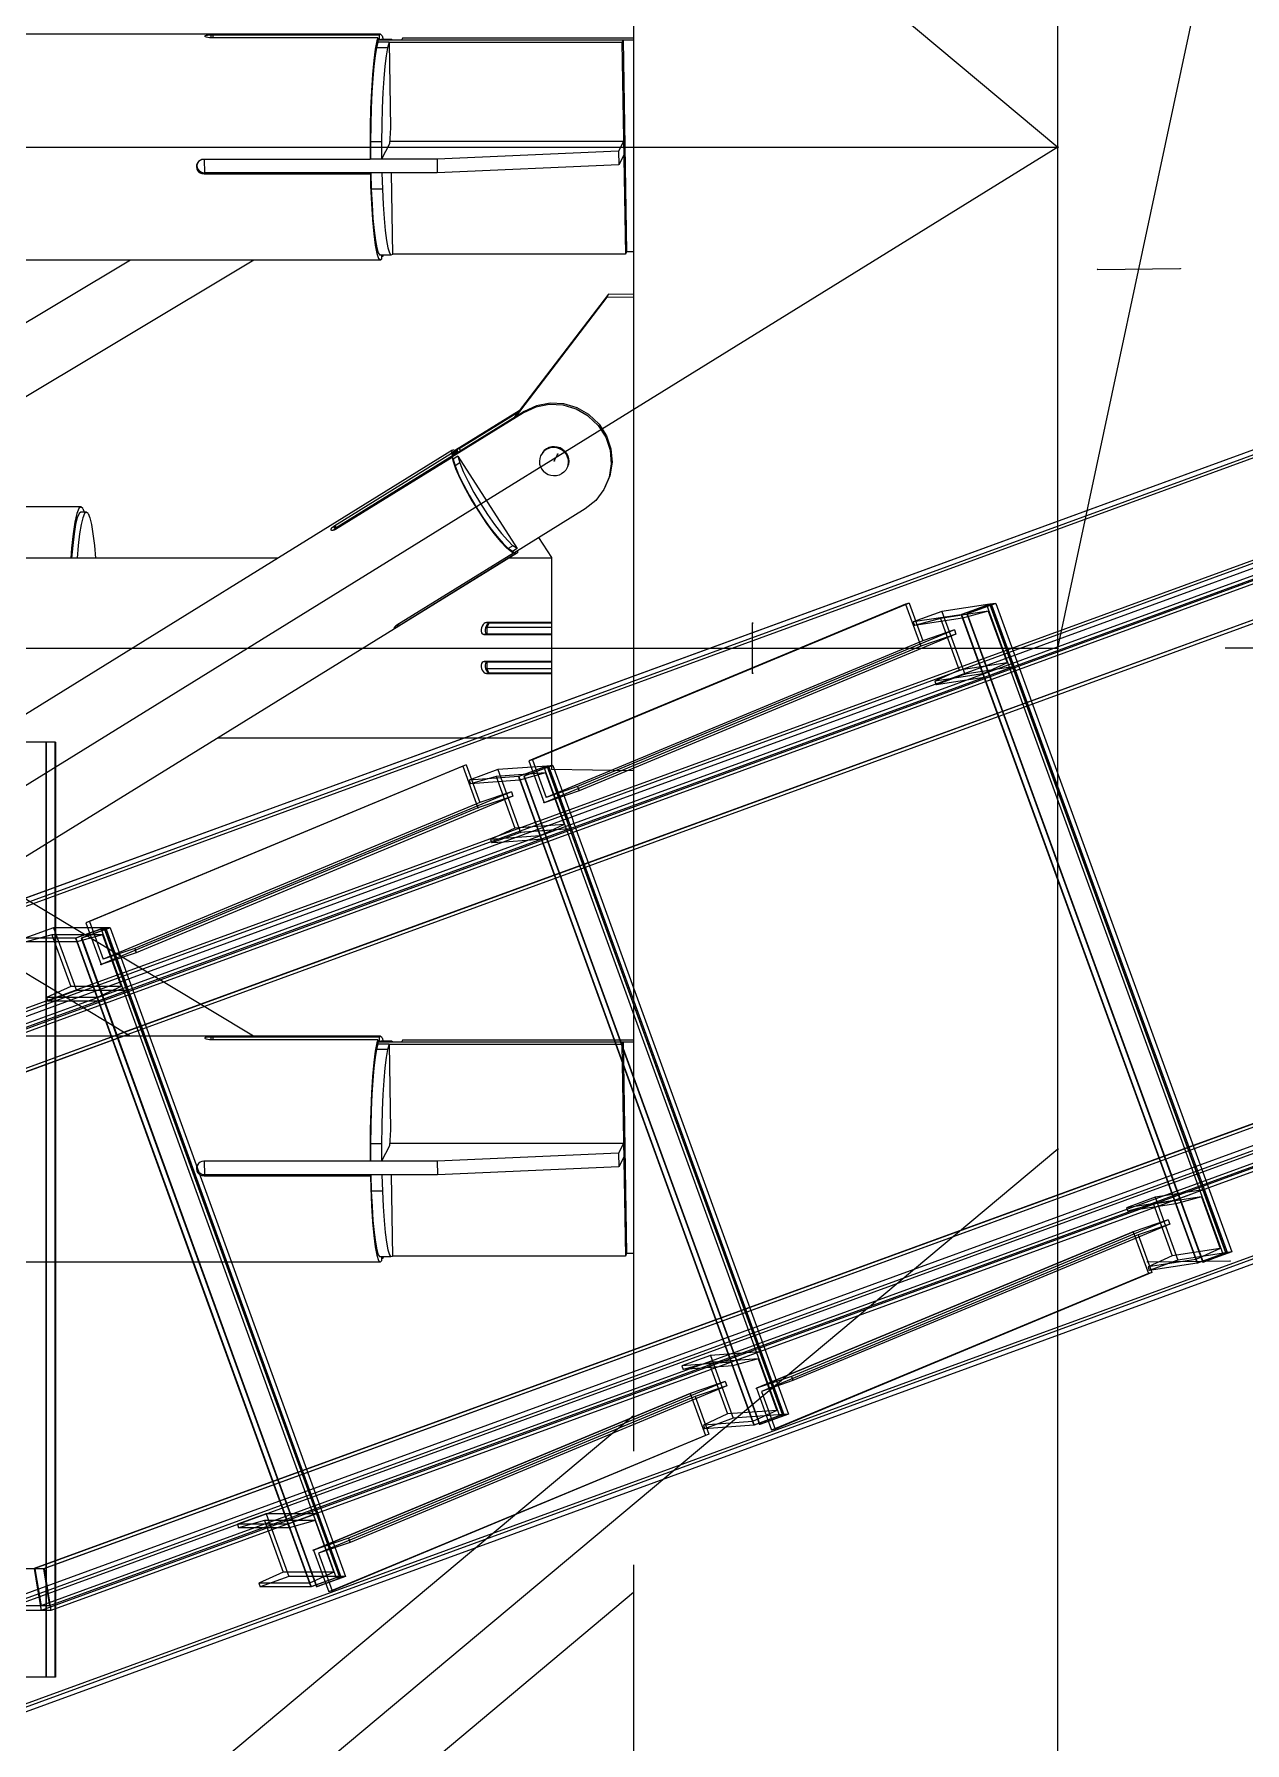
# Model space of a CAD drawing. Header units: millimetres. Extents: x 150209.93 to 150215.05, y 136675.65 to 136679.93.
# Drawn here: x 150211.2595 to 150211.303, y 136676.4434 to 136676.5048 of the extents above; entities that cross this region are included whole.
import ezdxf

# ---------------------------------------------------------------- set-up
doc = ezdxf.new("R2010")
doc.units = ezdxf.units.MM
doc.header["$LTSCALE"] = 0.25
for name, pattern in [('CENTER', [50.8, 31.75, -6.35, 6.35, -6.35]), ('XKITLINE00', [0]), ('XKITLINE02', [4, 2, -2]), ('XKITLINE03', [6, 3, -1, 1, -1])]:
    doc.linetypes.add(name, pattern=pattern)

# ---------------------------------------------------------------- blocks, each defined once
blk = doc.blocks.new('çatıı')
at = {"color": 8, "linetype": 'CENTER'}
for p, q in [((10096.38, 5810.27), (11840, 4350.27)), ((11840, 3985.69), (11840, 5629.8)), ((11840, 4260.27), (12015, 5080.27)), ((10454.12, 4350.27), (11840, 4350.27)), ((11840, 4350.27), (11549.01, 4170.27)), ((11847.12, 4328.32), (11861.95, 4328.45)), ((11749.54, 4293.9), (11750.17, 4295.13)), ((11785.15, 4255.77), (11785.15, 4264.77)), ((11580.85, 4260.27), (11840, 4260.27)), ((12015, 3440.27), (11840, 4260.27)), ((12370, 4260.27), (11840, 4260.27)), ((11840, 4170.27), (10096.38, 2710.27)), ((11856.09, 4150.03), (11870.92, 4150.17))]:
    blk.add_line(p, q, dxfattribs=at)
at = {"color": 8, "linetype": 'XKITLINE00'}
for p, q in [((11763.8, 4402.03), (11763.8, 4116.03)), ((11718.31, 4370.57), (10454.12, 4370.57)), ((11686.84, 4370.3), (11686.76, 4370.27)), ((11686.76, 4370.27), (11686.78, 4370.17)), ((11686.88, 4370.09), (11686.78, 4370.17)), ((11687, 4370.32), (11686.84, 4370.3)), ((11687.07, 4370.01), (11686.88, 4370.09)), ((11687.24, 4370.35), (11687, 4370.32)), ((11687.33, 4369.96), (11687.07, 4370.01)), ((11687.54, 4370.37), (11687.24, 4370.35)), ((11687.64, 4369.92), (11687.33, 4369.96)), ((11687.88, 4370.38), (11687.54, 4370.37)), ((11687.99, 4369.91), (11687.64, 4369.92)), ((11688.23, 4370.38), (11687.88, 4370.38)), ((11687.88, 4370.38), (11687.89, 4369.91)), ((11717.86, 4369.91), (11687.99, 4369.91)), ((11718.1, 4370.38), (11688.23, 4370.38)), ((11688.23, 4370.38), (11688.24, 4369.91)), ((11717.67, 4369.35), (11717.38, 4367.86)), ((11717.88, 4369.12), (11717.62, 4368.14)), ((11717.86, 4369.91), (11717.67, 4369.35)), ((11717.86, 4369.91), (11717.88, 4369.09)), ((11761.93, 4369.5), (11717.87, 4369.5)), ((11719.88, 4369.12), (11717.88, 4369.12)), ((11718.31, 4370.57), (11718.1, 4370.38)), ((11718.1, 4370.38), (11718.12, 4369.56)), ((11718.4, 4369.64), (11718.11, 4369.55)), ((11718.11, 4369.55), (11718.11, 4369.5)), ((11720.1, 4369.55), (11718.11, 4369.55)), ((11718.63, 4370.27), (11718.31, 4370.57)), ((11720.4, 4369.64), (11718.4, 4369.64)), ((11718.63, 4370.27), (11718.84, 4369.64)), ((11719.88, 4369.12), (11719.61, 4368.14)), ((11719.88, 4369.12), (11720.12, 4353.75)), ((11761.7, 4369.06), (11719.88, 4369.06)), ((11720.4, 4369.64), (11720.1, 4369.55)), ((11720.1, 4369.55), (11720.1, 4369.5)), ((11720.4, 4369.64), (11720.49, 4369.5)), ((11722.27, 4369.85), (11722.09, 4369.5)), ((11763.8, 4369.5), (11722.09, 4369.5)), ((11763.8, 4369.85), (11722.27, 4369.85)), ((11761.93, 4369.5), (11761.7, 4369.06)), ((11761.7, 4369.06), (11762.32, 4331.05)), ((11761.93, 4369.5), (11762.54, 4331.49)), ((11717.11, 4365.83), (11716.89, 4363.32)), ((11717.38, 4367.86), (11717.11, 4365.83)), ((11717.36, 4366.71), (11717.14, 4364.85)), ((11717.62, 4368.14), (11717.36, 4366.71)), ((11719.61, 4368.14), (11717.62, 4368.14)), ((11719.36, 4366.71), (11719.13, 4364.85)), ((11719.61, 4368.14), (11719.36, 4366.71)), ((11716.89, 4363.32), (11716.7, 4360.42)), ((11716.94, 4362.62), (11716.78, 4360.08)), ((11717.14, 4364.85), (11716.94, 4362.62)), ((11718.93, 4362.62), (11718.77, 4360.08)), ((11719.13, 4364.85), (11718.93, 4362.62)), ((11716.7, 4360.42), (11716.56, 4357.22)), ((11716.78, 4360.08), (11716.65, 4357.28)), ((11718.77, 4360.08), (11718.65, 4357.28)), ((11716.56, 4357.22), (11716.48, 4353.8)), ((11716.65, 4357.28), (11716.57, 4354.31)), ((11718.65, 4357.28), (11718.57, 4354.31)), ((11716.48, 4353.8), (11716.45, 4350.27)), ((11716.57, 4354.31), (11716.54, 4351.23)), ((11718.57, 4354.31), (11718.53, 4351.23)), ((11720.12, 4353.75), (11719.94, 4350.85)), ((11716.45, 4350.27), (11716.47, 4348.08)), ((11716.54, 4351.23), (11716.55, 4348.12)), ((11718.53, 4351.23), (11716.54, 4351.23)), ((11718.53, 4351.23), (11718.54, 4348.12)), ((11719.94, 4350.85), (11718.54, 4348.12)), ((11761.99, 4351.29), (11719.97, 4351.29)), ((11761.99, 4351.29), (11761.09, 4349.54)), ((11761.99, 4351.29), (11762.03, 4348.83)), ((11685.3, 4347.08), (11685.26, 4346.75)), ((11685.26, 4346.75), (11685.32, 4346.39)), ((11685.44, 4347.4), (11685.3, 4347.08)), ((11685.41, 4347.28), (11685.37, 4346.95)), ((11685.37, 4346.95), (11685.42, 4346.6)), ((11685.49, 4347.47), (11685.41, 4347.28)), ((11685.65, 4347.68), (11685.44, 4347.4)), ((11685.92, 4347.9), (11685.65, 4347.68)), ((11686.25, 4348.03), (11685.92, 4347.9)), ((11686.6, 4348.08), (11686.25, 4348.03)), ((11716.47, 4348.08), (11686.6, 4348.08)), ((11686.68, 4348.08), (11686.72, 4345.67)), ((11716.55, 4348.23), (11716.47, 4348.08)), ((11716.55, 4348.13), (11716.5, 4348.13)), ((11718.54, 4348.12), (11716.55, 4348.12)), ((11728.5, 4348.13), (11718.54, 4348.13)), ((11761.09, 4349.54), (11728.5, 4348.13)), ((11728.5, 4348.13), (11728.54, 4345.67)), ((11761.13, 4347.08), (11728.54, 4345.67)), ((11761.09, 4349.54), (11761.13, 4347.08)), ((11762.03, 4348.83), (11761.13, 4347.08)), ((11685.32, 4346.39), (11685.46, 4346.07)), ((11685.42, 4346.6), (11685.56, 4346.28)), ((11685.46, 4346.07), (11685.68, 4345.8)), ((11685.56, 4346.28), (11685.78, 4346.01)), ((11685.96, 4345.6), (11685.68, 4345.8)), ((11686.07, 4345.8), (11685.78, 4346.01)), ((11686.29, 4345.46), (11685.96, 4345.6)), ((11686.4, 4345.67), (11686.07, 4345.8)), ((11686.4, 4345.67), (11686.29, 4345.46)), ((11686.64, 4345.42), (11686.29, 4345.46)), ((11686.74, 4345.63), (11686.4, 4345.67)), ((11686.74, 4345.63), (11686.64, 4345.42)), ((11716.51, 4345.42), (11686.64, 4345.42)), ((11718.58, 4345.67), (11686.72, 4345.67)), ((11716.59, 4345.63), (11686.74, 4345.63)), ((11688.39, 4345.67), (11688.39, 4345.63)), ((11716.59, 4345.57), (11716.51, 4345.42)), ((11716.51, 4345.42), (11716.56, 4343.33)), ((11716.59, 4345.67), (11716.59, 4345.66)), ((11718.58, 4345.66), (11716.59, 4345.66)), ((11716.59, 4345.66), (11716.67, 4342.72)), ((11728.54, 4345.67), (11718.58, 4345.67)), ((11718.58, 4345.67), (11718.58, 4345.66)), ((11718.58, 4345.66), (11718.67, 4342.72)), ((11720.26, 4345.67), (11720.49, 4330.99)), ((11716.56, 4343.33), (11716.7, 4340.12)), ((11718.67, 4342.72), (11716.67, 4342.72)), ((11716.67, 4342.72), (11716.81, 4339.96)), ((11718.67, 4342.72), (11718.8, 4339.96)), ((11716.7, 4340.12), (11716.89, 4337.23)), ((11716.81, 4339.96), (11716.98, 4337.47)), ((11718.8, 4339.96), (11718.97, 4337.47)), ((11716.89, 4337.23), (11717.11, 4334.72)), ((11716.98, 4337.47), (11717.18, 4335.31)), ((11717.11, 4334.72), (11717.38, 4332.69)), ((11717.18, 4335.31), (11717.41, 4333.53)), ((11718.97, 4337.47), (11719.17, 4335.31)), ((11719.17, 4335.31), (11719.4, 4333.53)), ((11717.38, 4332.69), (11717.67, 4331.2)), ((11717.41, 4333.53), (11717.67, 4332.18)), ((11717.67, 4332.18), (11717.94, 4331.3)), ((11719.4, 4333.53), (11719.66, 4332.18)), ((11719.66, 4332.18), (11719.93, 4331.3)), ((11762.54, 4331.49), (11762.32, 4331.05)), ((11763.8, 4331.49), (11762.54, 4331.49)), ((11718.31, 4329.97), (11551.75, 4329.97)), ((11673.41, 4329.97), (11585.09, 4276.97)), ((11695.56, 4329.97), (11592.89, 4268.35)), ((11717.67, 4331.2), (11717.98, 4330.28)), ((11717.94, 4331.3), (11718.22, 4330.9)), ((11718.31, 4329.97), (11717.98, 4330.28)), ((11720.21, 4330.9), (11718.22, 4330.9)), ((11718.51, 4330.17), (11718.31, 4329.97)), ((11718.49, 4330.9), (11718.51, 4330.17)), ((11718.75, 4330.64), (11718.5, 4330.64)), ((11718.74, 4330.9), (11718.75, 4330.64)), ((11718.84, 4330.9), (11718.75, 4330.64)), ((11719.93, 4331.3), (11720.21, 4330.9)), ((11720.49, 4330.99), (11720.21, 4330.9)), ((11762.32, 4331.05), (11720.49, 4331.05)), ((11759.26, 4323.87), (11742.27, 4301.64)), ((11758.99, 4323.35), (11742.52, 4301.79)), ((11759.26, 4323.87), (11758.99, 4323.35)), ((11763.8, 4323.27), (11758.99, 4323.35)), ((11763.8, 4323.8), (11759.26, 4323.87)), ((11746.36, 4303.81), (11744.13, 4302.79)), ((11748.65, 4304.02), (11746.23, 4303.55)), ((11746.36, 4303.81), (11746.23, 4303.55)), ((11748.78, 4304.28), (11746.36, 4303.81)), ((11751.12, 4303.9), (11748.65, 4304.02)), ((11751.25, 4304.16), (11748.78, 4304.28)), ((11753.5, 4303.2), (11751.12, 4303.9)), ((11753.63, 4303.46), (11751.25, 4304.16)), ((11744.13, 4302.79), (11710.35, 4281.89)), ((11744, 4302.52), (11731.17, 4294.59)), ((11743.22, 4302.88), (11731.8, 4295.81)), ((11742.96, 4302.54), (11732.49, 4296.06)), ((11746.23, 4303.55), (11744, 4302.52)), ((11744.13, 4302.79), (11744, 4302.52)), ((11755.65, 4301.95), (11753.5, 4303.2)), ((11755.78, 4302.22), (11753.63, 4303.46)), ((11757.44, 4300.24), (11755.65, 4301.95)), ((11757.58, 4300.51), (11755.78, 4302.22)), ((11757.44, 4300.24), (11758.78, 4298.17)), ((11757.58, 4300.51), (11758.91, 4298.43)), ((11758.78, 4298.17), (11759.58, 4295.84)), ((11758.91, 4298.43), (11759.71, 4296.1)), ((11731.14, 4295.75), (11611.31, 4221.62)), ((11731.08, 4295.24), (11710.13, 4282.27)), ((11731.24, 4294.71), (11710.28, 4281.75)), ((11731.14, 4295.75), (11731.08, 4295.24)), ((11731.08, 4295.24), (11731.32, 4294.87)), ((11731.42, 4295.9), (11731.14, 4295.75)), ((11731.24, 4294.71), (11731.17, 4294.59)), ((11731.17, 4294.59), (11731.39, 4294.26)), ((11732.11, 4295.45), (11731.28, 4294.93)), ((11731.29, 4295.21), (11731.28, 4294.93)), ((11731.28, 4294.93), (11731.32, 4294.87)), ((11732.13, 4295.73), (11731.29, 4295.21)), ((11731.35, 4295.41), (11731.29, 4295.21)), ((11731.46, 4295.54), (11731.35, 4295.41)), ((11732.21, 4294.77), (11731.37, 4294.25)), ((11731.42, 4295.9), (11731.6, 4295.63)), ((11732.3, 4296.06), (11731.46, 4295.54)), ((11731.78, 4295.78), (11731.58, 4295.65)), ((11731.8, 4295.81), (11731.75, 4295.72)), ((11732.13, 4295.73), (11732.11, 4295.45)), ((11732.11, 4295.45), (11732.16, 4295.39)), ((11732.19, 4295.93), (11732.13, 4295.73)), ((11732.3, 4296.06), (11732.19, 4295.93)), ((11732.21, 4294.77), (11742.88, 4278.17)), ((11732.21, 4294.77), (11732.58, 4293.54)), ((11732.45, 4296.12), (11732.3, 4296.06)), ((11732.45, 4296.12), (11732.71, 4295.72)), ((11747.09, 4294.82), (11746.94, 4294.35)), ((11747.34, 4295.26), (11747.09, 4294.82)), ((11747.67, 4295.63), (11747.34, 4295.26)), ((11747.74, 4295.77), (11747.41, 4295.4)), ((11748.07, 4295.94), (11747.67, 4295.63)), ((11748.14, 4296.08), (11747.74, 4295.77)), ((11748.52, 4296.16), (11748.07, 4295.94)), ((11748.14, 4296.08), (11748.07, 4295.94)), ((11748.59, 4296.3), (11748.14, 4296.08)), ((11749.01, 4296.29), (11748.52, 4296.16)), ((11749.08, 4296.43), (11748.59, 4296.3)), ((11749.52, 4296.32), (11749.01, 4296.29)), ((11749.59, 4296.46), (11749.08, 4296.43)), ((11750.02, 4296.26), (11749.52, 4296.32)), ((11750.09, 4296.4), (11749.59, 4296.46)), ((11750.5, 4296.09), (11750.02, 4296.26)), ((11750.58, 4296.23), (11750.09, 4296.4)), ((11750.95, 4295.84), (11750.5, 4296.09)), ((11751.02, 4295.98), (11750.58, 4296.23)), ((11751.33, 4295.51), (11750.95, 4295.84)), ((11751.4, 4295.65), (11751.02, 4295.98)), ((11751.33, 4295.51), (11751.65, 4295.11)), ((11751.4, 4295.65), (11751.72, 4295.25)), ((11751.72, 4295.25), (11751.65, 4295.11)), ((11751.65, 4295.11), (11751.88, 4294.66)), ((11751.72, 4295.25), (11751.95, 4294.8)), ((11751.88, 4294.66), (11752.02, 4294.18)), ((11751.95, 4294.8), (11752.09, 4294.32)), ((11759.58, 4295.84), (11759.79, 4293.4)), ((11759.71, 4296.1), (11759.93, 4293.66)), ((11731.18, 4294.55), (11710.23, 4281.58)), ((11731.18, 4294.55), (11731.3, 4294.01)), ((11731.18, 4294.55), (11731.37, 4294.25)), ((11731.3, 4294.01), (11731.81, 4292.55)), ((11731.37, 4294.25), (11731.74, 4293.02)), ((11732.58, 4293.54), (11731.74, 4293.02)), ((11731.74, 4293.02), (11732.37, 4291.47)), ((11731.81, 4292.55), (11732.59, 4290.8)), ((11732.58, 4293.54), (11733.21, 4291.98)), ((11733.21, 4291.98), (11734.07, 4290.19)), ((11746.94, 4294.35), (11746.88, 4293.85)), ((11746.88, 4293.85), (11746.92, 4293.35)), ((11746.92, 4293.35), (11747.06, 4292.87)), ((11747.06, 4292.87), (11747.29, 4292.41)), ((11747.29, 4292.41), (11747.6, 4292.02)), ((11747.99, 4291.68), (11747.6, 4292.02)), ((11748.43, 4291.43), (11747.99, 4291.68)), ((11750.87, 4291.59), (11750.42, 4291.37)), ((11751.27, 4291.89), (11750.87, 4291.59)), ((11751.59, 4292.27), (11751.27, 4291.89)), ((11751.84, 4292.7), (11751.59, 4292.27)), ((11752, 4293.18), (11751.84, 4292.7)), ((11751.91, 4292.84), (11751.84, 4292.7)), ((11752.07, 4293.32), (11751.91, 4292.84)), ((11752.06, 4293.68), (11752, 4293.18)), ((11752.02, 4294.18), (11752.06, 4293.68)), ((11752.13, 4293.81), (11752.07, 4293.32)), ((11752.09, 4294.32), (11752.13, 4293.81)), ((11759.79, 4293.4), (11759.41, 4290.99)), ((11759.93, 4293.66), (11759.55, 4291.25)), ((11732.37, 4291.47), (11733.23, 4289.67)), ((11732.59, 4290.8), (11733.59, 4288.83)), ((11733.23, 4289.67), (11734.28, 4287.73)), ((11733.59, 4288.83), (11734.76, 4286.76)), ((11734.07, 4290.19), (11735.12, 4288.25)), ((11748.92, 4291.27), (11748.43, 4291.43)), ((11749.42, 4291.2), (11748.92, 4291.27)), ((11749.93, 4291.24), (11749.42, 4291.2)), ((11750.42, 4291.37), (11749.93, 4291.24)), ((11758.46, 4288.75), (11756.99, 4286.81)), ((11759.41, 4290.99), (11758.46, 4288.75)), ((11758.59, 4289.01), (11758.46, 4288.75)), ((11759.55, 4291.25), (11758.59, 4289.01)), ((11664.5, 4285.67), (11621.75, 4285.67)), ((11664.14, 4285.36), (11663.79, 4284.43)), ((11664.5, 4285.67), (11664.14, 4285.36)), ((11664.86, 4285.36), (11664.5, 4285.67)), ((11664.86, 4285.36), (11665.12, 4284.67)), ((11734.28, 4287.73), (11735.46, 4285.73)), ((11734.76, 4286.76), (11736.05, 4284.67)), ((11735.12, 4288.25), (11736.3, 4286.25)), ((11735.46, 4285.73), (11736.72, 4283.77)), ((11736.3, 4286.25), (11737.56, 4284.29)), ((11756.99, 4286.81), (11755.08, 4285.28)), ((11663.45, 4282.91), (11663.14, 4280.82)), ((11663.58, 4282.47), (11663.3, 4280.8)), ((11663.79, 4284.43), (11663.45, 4282.91)), ((11663.88, 4283.69), (11663.58, 4282.47)), ((11664.19, 4284.43), (11663.88, 4283.69)), ((11664.5, 4284.67), (11664.19, 4284.43)), ((11664.58, 4282.47), (11664.3, 4280.8)), ((11665.5, 4284.67), (11664.5, 4284.67)), ((11664.87, 4283.69), (11664.58, 4282.47)), ((11665.18, 4284.43), (11664.87, 4283.69)), ((11665.5, 4284.67), (11665.18, 4284.43)), ((11665.81, 4284.43), (11665.5, 4284.67)), ((11665.81, 4284.43), (11666.12, 4283.69)), ((11666.12, 4283.69), (11666.42, 4282.47)), ((11666.42, 4282.47), (11666.7, 4280.8)), ((11710.13, 4282.27), (11709.91, 4282.12)), ((11710.13, 4282.27), (11710.36, 4281.91)), ((11736.05, 4284.67), (11737.38, 4282.68)), ((11736.72, 4283.77), (11737.99, 4281.95)), ((11737.38, 4282.68), (11738.7, 4280.88)), ((11737.56, 4284.29), (11738.83, 4282.47)), ((11738.83, 4282.47), (11740.06, 4280.88)), ((11755.08, 4285.28), (11742.26, 4277.35)), ((11663.14, 4280.82), (11662.87, 4278.24)), ((11663.3, 4280.8), (11663.05, 4278.72)), ((11664.3, 4280.8), (11664.04, 4278.72)), ((11666.7, 4280.8), (11666.95, 4278.72)), ((11709.44, 4281.68), (11709.43, 4281.54)), ((11709.43, 4281.54), (11709.49, 4281.44)), ((11709.46, 4281.72), (11709.44, 4281.68)), ((11709.54, 4281.82), (11709.46, 4281.72)), ((11709.62, 4281.39), (11709.49, 4281.44)), ((11709.7, 4281.97), (11709.54, 4281.82)), ((11709.79, 4281.4), (11709.62, 4281.39)), ((11709.91, 4282.12), (11709.7, 4281.97)), ((11710, 4281.47), (11709.79, 4281.4)), ((11709.97, 4281.55), (11709.82, 4281.41)), ((11709.91, 4282.12), (11710.17, 4281.71)), ((11710.17, 4281.71), (11709.97, 4281.55)), ((11710.23, 4281.58), (11710, 4281.47)), ((11710.3, 4281.79), (11710.17, 4281.71)), ((11710.35, 4281.89), (11710.28, 4281.75)), ((11710.28, 4281.75), (11710.32, 4281.64)), ((11737.99, 4281.95), (11739.22, 4280.36)), ((11738.7, 4280.88), (11739.94, 4279.37)), ((11739.22, 4280.36), (11740.34, 4279.07)), ((11739.94, 4279.37), (11741.02, 4278.22)), ((11740.06, 4280.88), (11741.18, 4279.59)), ((11742.13, 4278.67), (11741.18, 4279.59)), ((11746.73, 4280.12), (11749.03, 4276.53)), ((11742.92, 4277.42), (11623.09, 4203.29)), ((11699.9, 4276.42), (11627.08, 4276.42)), ((11662.87, 4278.24), (11662.73, 4276.42)), ((11663.05, 4278.72), (11662.84, 4276.42)), ((11664.04, 4278.72), (11663.84, 4276.42)), ((11666.95, 4278.72), (11667.16, 4276.42)), ((11742.23, 4277.36), (11721.27, 4264.39)), ((11742.63, 4277.26), (11721.68, 4264.3)), ((11741.29, 4278.15), (11740.34, 4279.07)), ((11741.91, 4277.49), (11741.02, 4278.22)), ((11742.13, 4278.67), (11741.29, 4278.15)), ((11742.04, 4277.65), (11741.29, 4278.15)), ((11749.03, 4276.42), (11741.32, 4276.42)), ((11742.23, 4277.36), (11741.91, 4277.49)), ((11742.88, 4278.17), (11742.04, 4277.65)), ((11742.04, 4277.65), (11742.23, 4277.36)), ((11742.05, 4277.66), (11742.26, 4277.35)), ((11742.88, 4278.17), (11742.13, 4278.67)), ((11742.22, 4277.41), (11742.2, 4277.4)), ((11742.49, 4277.49), (11742.63, 4277.26)), ((11742.92, 4277.42), (11742.63, 4277.26)), ((11742.96, 4277.78), (11742.92, 4277.42)), ((11749.03, 4276.53), (11749.03, 4238.44)), ((11720.79, 4264), (11720.76, 4263.91)), ((11720.76, 4263.91), (11720.8, 4263.85)), ((11720.9, 4264.12), (11720.79, 4264)), ((11720.9, 4263.84), (11720.8, 4263.85)), ((11721.07, 4264.25), (11720.9, 4264.12)), ((11720.94, 4263.85), (11720.9, 4263.84)), ((11721.05, 4263.91), (11720.94, 4263.85)), ((11721.23, 4264.03), (11721.05, 4263.91)), ((11721.27, 4264.39), (11721.07, 4264.25)), ((11721.45, 4264.16), (11721.23, 4264.03)), ((11721.29, 4264.41), (11721.45, 4264.16)), ((11721.68, 4264.3), (11721.45, 4264.16)), ((11721.52, 4264.55), (11721.67, 4264.3)), ((11736.5, 4263.93), (11736.42, 4263.62)), ((11736.62, 4264.23), (11736.5, 4263.93)), ((11736.78, 4264.5), (11736.62, 4264.23)), ((11736.97, 4264.7), (11736.78, 4264.5)), ((11737.16, 4264.83), (11736.97, 4264.7)), ((11737.22, 4263.93), (11737.14, 4263.62)), ((11737.35, 4264.87), (11737.16, 4264.83)), ((11737.88, 4264.83), (11737.16, 4264.83)), ((11737.34, 4264.23), (11737.22, 4263.93)), ((11737.5, 4264.5), (11737.34, 4264.23)), ((11749.03, 4264.87), (11737.35, 4264.87)), ((11737.81, 4264.77), (11737.43, 4263.97)), ((11749.03, 4263.97), (11737.43, 4263.97)), ((11737.43, 4263.97), (11737.43, 4262.77)), ((11737.69, 4264.7), (11737.5, 4264.5)), ((11737.88, 4264.83), (11737.69, 4264.7)), ((11749.03, 4264.77), (11737.81, 4264.77)), ((11738.07, 4264.87), (11737.88, 4264.83)), ((11736.42, 4263.62), (11736.4, 4263.43)), ((11736.4, 4263.43), (11736.41, 4263.32)), ((11736.41, 4263.32), (11736.49, 4263.05)), ((11736.49, 4263.05), (11736.6, 4262.85)), ((11736.76, 4262.72), (11736.6, 4262.85)), ((11737.45, 4262.72), (11736.76, 4262.72)), ((11736.93, 4262.67), (11736.76, 4262.72)), ((11749.03, 4262.67), (11736.93, 4262.67)), ((11737.14, 4263.62), (11737.11, 4263.32)), ((11737.11, 4263.32), (11737.12, 4263.26)), ((11737.12, 4263.26), (11737.18, 4263.05)), ((11737.18, 4263.05), (11737.3, 4262.85)), ((11737.45, 4262.72), (11737.3, 4262.85)), ((11749.03, 4262.77), (11737.43, 4262.77)), ((11737.62, 4262.67), (11737.45, 4262.72)), ((11736.76, 4257.83), (11736.6, 4257.7)), ((11736.93, 4257.87), (11736.76, 4257.83)), ((11737.45, 4257.83), (11736.76, 4257.83)), ((11749.03, 4257.87), (11736.93, 4257.87)), ((11737.45, 4257.83), (11737.3, 4257.7)), ((11749.03, 4257.77), (11737.43, 4257.77)), ((11737.43, 4257.77), (11737.43, 4256.58)), ((11737.62, 4257.87), (11737.45, 4257.83)), ((11736.41, 4257.23), (11736.4, 4257.12)), ((11736.4, 4257.12), (11736.42, 4256.93)), ((11736.49, 4257.5), (11736.41, 4257.23)), ((11736.42, 4256.93), (11736.5, 4256.62)), ((11736.6, 4257.7), (11736.49, 4257.5)), ((11736.5, 4256.62), (11736.62, 4256.32)), ((11736.62, 4256.32), (11736.78, 4256.05)), ((11736.78, 4256.05), (11736.97, 4255.85)), ((11737.16, 4255.72), (11736.97, 4255.85)), ((11737.12, 4257.29), (11737.11, 4257.23)), ((11737.11, 4257.23), (11737.14, 4256.93)), ((11737.18, 4257.5), (11737.12, 4257.29)), ((11737.14, 4256.93), (11737.22, 4256.62)), ((11737.88, 4255.72), (11737.16, 4255.72)), ((11737.35, 4255.67), (11737.16, 4255.72)), ((11737.3, 4257.7), (11737.18, 4257.5)), ((11737.22, 4256.62), (11737.34, 4256.32)), ((11737.34, 4256.32), (11737.5, 4256.05)), ((11749.03, 4255.67), (11737.35, 4255.67)), ((11749.03, 4256.58), (11737.43, 4256.58)), ((11737.43, 4256.58), (11737.81, 4255.77)), ((11737.5, 4256.05), (11737.69, 4255.85)), ((11737.88, 4255.72), (11737.69, 4255.85)), ((11749.03, 4255.77), (11737.81, 4255.77)), ((11738.07, 4255.67), (11737.88, 4255.72)), ((11749.03, 4244.12), (11689.1, 4244.12)), ((11763.8, 4238.21), (11749.03, 4238.44)), ((11695.55, 4190.57), (11648.34, 4218.91)), ((11673.4, 4190.57), (11637.43, 4212.16)), ((11718.3, 4190.57), (11614.99, 4190.57)), ((11686.83, 4190.3), (11686.76, 4190.27)), ((11686.76, 4190.27), (11686.77, 4190.17)), ((11687, 4190.32), (11686.83, 4190.3)), ((11687.24, 4190.35), (11687, 4190.32)), ((11687.54, 4190.37), (11687.24, 4190.35)), ((11687.87, 4190.38), (11687.54, 4190.37)), ((11688.22, 4190.38), (11687.87, 4190.38)), ((11687.87, 4190.38), (11687.88, 4189.91)), ((11718.1, 4190.38), (11688.22, 4190.38)), ((11688.22, 4190.38), (11688.23, 4189.91)), ((11718.3, 4190.57), (11718.1, 4190.38)), ((11718.1, 4190.38), (11718.11, 4189.56)), ((11718.62, 4190.27), (11718.3, 4190.57)), ((11718.62, 4190.27), (11718.83, 4189.64)), ((11686.88, 4190.09), (11686.77, 4190.17)), ((11687.07, 4190.01), (11686.88, 4190.09)), ((11687.33, 4189.96), (11687.07, 4190.01)), ((11687.64, 4189.92), (11687.33, 4189.96)), ((11687.98, 4189.91), (11687.64, 4189.92)), ((11717.86, 4189.91), (11687.98, 4189.91)), ((11717.38, 4187.86), (11717.12, 4185.83)), ((11717.61, 4188.14), (11717.36, 4186.71)), ((11717.67, 4189.35), (11717.38, 4187.86)), ((11717.88, 4189.12), (11717.61, 4188.14)), ((11719.61, 4188.14), (11717.61, 4188.14)), ((11717.86, 4189.91), (11717.67, 4189.35)), ((11717.86, 4189.91), (11717.87, 4189.09)), ((11761.92, 4189.5), (11717.87, 4189.5)), ((11719.87, 4189.12), (11717.88, 4189.12)), ((11718.4, 4189.64), (11718.1, 4189.55)), ((11718.1, 4189.55), (11718.11, 4189.5)), ((11720.1, 4189.55), (11718.1, 4189.55)), ((11720.39, 4189.64), (11718.4, 4189.64)), ((11719.61, 4188.14), (11719.36, 4186.71)), ((11719.87, 4189.12), (11719.61, 4188.14)), ((11719.87, 4189.12), (11720.12, 4173.75)), ((11761.7, 4189.06), (11719.87, 4189.06)), ((11720.39, 4189.64), (11720.1, 4189.55)), ((11720.1, 4189.55), (11720.1, 4189.5)), ((11720.39, 4189.64), (11720.49, 4189.5)), ((11722.27, 4189.85), (11722.09, 4189.5)), ((11763.8, 4189.5), (11722.09, 4189.5)), ((11763.8, 4189.85), (11722.27, 4189.85)), ((11761.92, 4189.5), (11761.7, 4189.06)), ((11761.7, 4189.06), (11762.31, 4151.05)), ((11761.92, 4189.5), (11762.54, 4151.49)), ((11717.12, 4185.83), (11716.89, 4183.32)), ((11717.14, 4184.85), (11716.94, 4182.62)), ((11717.36, 4186.71), (11717.14, 4184.85)), ((11719.13, 4184.85), (11718.93, 4182.62)), ((11719.36, 4186.71), (11719.13, 4184.85)), ((11716.89, 4183.32), (11716.7, 4180.42)), ((11716.94, 4182.62), (11716.78, 4180.08)), ((11718.93, 4182.62), (11718.77, 4180.08)), ((11716.7, 4180.42), (11716.57, 4177.22)), ((11716.78, 4180.08), (11716.66, 4177.28)), ((11718.77, 4180.08), (11718.65, 4177.28)), ((11716.57, 4177.22), (11716.49, 4173.8)), ((11716.66, 4177.28), (11716.58, 4174.31)), ((11718.65, 4177.28), (11718.57, 4174.31)), ((11716.49, 4173.8), (11716.46, 4170.27)), ((11716.58, 4174.31), (11716.54, 4171.23)), ((11718.57, 4174.31), (11718.53, 4171.23)), ((11720.12, 4173.75), (11719.94, 4170.85)), ((11716.46, 4170.27), (11716.47, 4168.08)), ((11716.54, 4171.23), (11716.55, 4168.12)), ((11718.53, 4171.23), (11716.54, 4171.23)), ((11718.53, 4171.23), (11718.54, 4168.12)), ((11719.94, 4170.85), (11718.54, 4168.12)), ((11761.99, 4171.29), (11719.96, 4171.29)), ((11761.09, 4169.54), (11728.51, 4168.13)), ((11761.99, 4171.29), (11761.09, 4169.54)), ((11761.09, 4169.54), (11761.13, 4167.08)), ((11762.03, 4168.83), (11761.13, 4167.08)), ((11761.99, 4171.29), (11762.03, 4168.83)), ((11685.31, 4167.08), (11685.26, 4166.75)), ((11685.26, 4166.75), (11685.32, 4166.39)), ((11685.44, 4167.4), (11685.31, 4167.08)), ((11685.32, 4166.39), (11685.46, 4166.07)), ((11685.41, 4167.28), (11685.37, 4166.95)), ((11685.37, 4166.95), (11685.42, 4166.6)), ((11685.49, 4167.47), (11685.41, 4167.28)), ((11685.42, 4166.6), (11685.57, 4166.28)), ((11685.65, 4167.68), (11685.44, 4167.4)), ((11685.46, 4166.07), (11685.68, 4165.8)), ((11685.57, 4166.28), (11685.79, 4166.01)), ((11685.93, 4167.9), (11685.65, 4167.68)), ((11685.96, 4165.6), (11685.68, 4165.8)), ((11686.07, 4165.8), (11685.79, 4166.01)), ((11686.25, 4168.03), (11685.93, 4167.9)), ((11686.4, 4165.67), (11686.07, 4165.8)), ((11686.6, 4168.08), (11686.25, 4168.03)), ((11686.4, 4165.67), (11686.29, 4165.46)), ((11686.75, 4165.63), (11686.4, 4165.67)), ((11716.47, 4168.08), (11686.6, 4168.08)), ((11686.75, 4165.63), (11686.64, 4165.42)), ((11686.68, 4168.08), (11686.72, 4165.67)), ((11718.58, 4165.67), (11686.72, 4165.67)), ((11716.59, 4165.63), (11686.75, 4165.63)), ((11688.38, 4165.67), (11688.38, 4165.63)), ((11716.55, 4168.22), (11716.47, 4168.08)), ((11716.55, 4168.13), (11716.5, 4168.13)), ((11718.54, 4168.12), (11716.55, 4168.12)), ((11716.59, 4165.67), (11716.59, 4165.66)), ((11718.58, 4165.66), (11716.59, 4165.66)), ((11716.59, 4165.66), (11716.68, 4162.72)), ((11728.51, 4168.13), (11718.55, 4168.13)), ((11718.59, 4165.67), (11718.58, 4165.66)), ((11718.58, 4165.66), (11718.67, 4162.72)), ((11728.55, 4165.67), (11718.59, 4165.67)), ((11720.25, 4165.67), (11720.49, 4150.99)), ((11728.51, 4168.13), (11728.55, 4165.67)), ((11761.13, 4167.08), (11728.55, 4165.67)), ((11686.29, 4165.46), (11685.96, 4165.6)), ((11686.64, 4165.42), (11686.29, 4165.46)), ((11716.52, 4165.42), (11686.64, 4165.42)), ((11716.59, 4165.57), (11716.52, 4165.42)), ((11716.52, 4165.42), (11716.57, 4163.33)), ((11716.57, 4163.33), (11716.7, 4160.12)), ((11718.67, 4162.72), (11716.68, 4162.72)), ((11716.68, 4162.72), (11716.81, 4159.96)), ((11718.67, 4162.72), (11718.8, 4159.96)), ((11716.7, 4160.12), (11716.89, 4157.23)), ((11716.81, 4159.96), (11716.98, 4157.47)), ((11718.8, 4159.96), (11718.97, 4157.47)), ((11716.89, 4157.23), (11717.12, 4154.72)), ((11716.98, 4157.47), (11717.18, 4155.31)), ((11718.97, 4157.47), (11719.17, 4155.31)), ((11717.12, 4154.72), (11717.38, 4152.69)), ((11717.18, 4155.31), (11717.41, 4153.53)), ((11717.41, 4153.53), (11717.66, 4152.18)), ((11719.17, 4155.31), (11719.4, 4153.53)), ((11719.4, 4153.53), (11719.66, 4152.18)), ((11717.38, 4152.69), (11717.67, 4151.2)), ((11717.66, 4152.18), (11717.93, 4151.3)), ((11717.67, 4151.2), (11717.98, 4150.28)), ((11717.93, 4151.3), (11718.21, 4150.9)), ((11718.3, 4149.97), (11717.98, 4150.28)), ((11720.21, 4150.9), (11718.21, 4150.9)), ((11718.49, 4150.9), (11718.5, 4150.17)), ((11718.74, 4150.64), (11718.49, 4150.64)), ((11718.74, 4150.9), (11718.74, 4150.64)), ((11718.83, 4150.9), (11718.74, 4150.64)), ((11719.66, 4152.18), (11719.93, 4151.3)), ((11719.93, 4151.3), (11720.21, 4150.9)), ((11720.49, 4150.99), (11720.21, 4150.9)), ((11762.31, 4151.05), (11720.49, 4151.05)), ((11762.54, 4151.49), (11762.31, 4151.05)), ((11763.8, 4151.49), (11762.54, 4151.49)), ((11718.3, 4149.97), (10454.11, 4149.97)), ((11718.5, 4150.17), (11718.3, 4149.97)), ((11763.8, 4122.36), (10108.48, 2736.29)), ((11763.8, 4095.57), (11763.8, 3985.69)), ((11763.8, 4090.58), (10139.31, 2730.33))]:
    blk.add_line(p, q, dxfattribs=at)
at = {"color": 116, "linetype": 'XKITLINE02', "true_color": 0x136734}
for p, q in [((11883.77, 4298.19), (11629.44, 4205.23)), ((11883.63, 4299.04), (11640.65, 4210.23)), ((11883.33, 4298.93), (11733.38, 4244.12)), ((11883.6, 4297.56), (11628.99, 4204.5)), ((11886.55, 4280.28), (11632.6, 4187.47)), ((11886.91, 4279.85), (11633.27, 4187.15)), ((11894.41, 4279.45), (11640.14, 4186.53)), ((11895.35, 4280.08), (11641.67, 4187.37)), ((11895.46, 4279.26), (11641.69, 4186.52)), ((11894.13, 4280.3), (11763.8, 4232.67)), ((11887.06, 4279), (11763.8, 4233.95)), ((11895.87, 4272.95), (11763.8, 4224.69)), ((11895.92, 4272.94), (11763.8, 4224.66)), ((11897.03, 4272.74), (11763.8, 4224.05)), ((11897.08, 4272.73), (11763.8, 4224.02)), ((11812.65, 4268.16), (11744.98, 4240.02)), ((11813.28, 4268.37), (11745.61, 4240.23)), ((11813.28, 4268.37), (11812.65, 4268.16)), ((11812.65, 4268.16), (11815.37, 4260.64)), ((11813.28, 4268.37), (11815.73, 4261.6)), ((11827.49, 4266.92), (11818.88, 4265.61)), ((11827.79, 4268.16), (11819.17, 4266.85)), ((11827.79, 4268.16), (11822.64, 4266.28)), ((11827.79, 4268.16), (11822.64, 4266.28)), ((11827.22, 4267.94), (11822.7, 4266.29)), ((11827.49, 4266.92), (11822.87, 4265.64)), ((11828.07, 4268.07), (11823.61, 4266.43)), ((11828.82, 4268.32), (11823.67, 4266.44)), ((11828.07, 4268.07), (11827.22, 4267.94)), ((11827.22, 4267.94), (11869.61, 4151.43)), ((11827.49, 4266.92), (11830.87, 4257.65)), ((11828.82, 4268.32), (11827.79, 4268.16)), ((11827.79, 4268.16), (11870.17, 4151.65)), ((11827.79, 4268.16), (11831.89, 4256.89)), ((11828.07, 4268.07), (11870.46, 4151.56)), ((11828.82, 4268.32), (11871.21, 4151.81)), ((11819.17, 4266.85), (11814.02, 4264.97)), ((11822.64, 4266.28), (11814.02, 4264.97)), ((11814.02, 4264.97), (11814.25, 4264.33)), ((11822.87, 4265.64), (11814.25, 4264.33)), ((11818.88, 4265.61), (11814.25, 4264.33)), ((11818.88, 4265.61), (11822.25, 4256.34)), ((11819.17, 4266.85), (11823.27, 4255.58)), ((11822.7, 4266.29), (11822.64, 4266.28)), ((11822.64, 4266.28), (11865.03, 4149.77)), ((11822.64, 4266.28), (11822.87, 4265.64)), ((11822.7, 4266.29), (11865.09, 4149.78)), ((11823.67, 4266.44), (11823.61, 4266.43)), ((11823.61, 4266.43), (11866, 4149.92)), ((11823.67, 4266.44), (11866.06, 4149.93)), ((11815.73, 4261.6), (11748.07, 4233.46)), ((11821.4, 4263.53), (11753.73, 4235.39)), ((11821.67, 4262.77), (11754, 4234.63)), ((11821.67, 4262.77), (11815.37, 4260.64)), ((11821.4, 4263.53), (11815.73, 4261.6)), ((11821.4, 4263.53), (11821.67, 4262.77)), ((11815.37, 4260.64), (11747.71, 4232.5)), ((11822.25, 4256.34), (11817.89, 4254.33)), ((11826.51, 4255.65), (11817.89, 4254.33)), ((11823.27, 4255.58), (11818.12, 4253.69)), ((11826.74, 4255.01), (11818.12, 4253.69)), ((11830.87, 4257.65), (11822.25, 4256.34)), ((11831.89, 4256.89), (11823.27, 4255.58)), ((11830.87, 4257.65), (11826.51, 4255.65)), ((11826.51, 4255.65), (11826.74, 4255.01)), ((11831.89, 4256.89), (11826.74, 4255.01)), ((11817.89, 4254.33), (11818.12, 4253.69)), ((11659.94, 4243.37), (11646.46, 4243.37)), ((11658.21, 4243.37), (11658.21, 4225.02)), ((11658.3, 4243.37), (11658.3, 4225.07)), ((11659.85, 4243.37), (11659.85, 4226.03)), ((11659.94, 4243.37), (11659.94, 4226.08)), ((11733.74, 4239.3), (11666.07, 4211.16)), ((11733.74, 4239.3), (11733.11, 4239.09)), ((11733.74, 4239.3), (11736.19, 4232.53)), ((11745.61, 4240.23), (11744.98, 4240.02)), ((11744.98, 4240.02), (11747.71, 4232.5)), ((11745.61, 4240.23), (11748.07, 4233.46)), ((11733.11, 4239.09), (11665.44, 4210.94)), ((11733.11, 4239.09), (11735.83, 4231.57)), ((11739.38, 4238.44), (11734.24, 4236.55)), ((11743.09, 4237.21), (11734.24, 4236.55)), ((11734.24, 4236.55), (11734.47, 4235.92)), ((11739.09, 4237.2), (11734.47, 4235.92)), ((11743.32, 4236.57), (11734.47, 4235.92)), ((11747.95, 4237.85), (11739.09, 4237.2)), ((11739.09, 4237.2), (11742.46, 4227.92)), ((11748.24, 4239.09), (11739.38, 4238.44)), ((11739.38, 4238.44), (11743.48, 4227.16)), ((11748.24, 4239.09), (11743.09, 4237.21)), ((11748.24, 4239.09), (11743.09, 4237.21)), ((11743.09, 4237.21), (11749.75, 4218.89)), ((11743.15, 4237.21), (11743.09, 4237.21)), ((11743.09, 4237.21), (11743.32, 4236.57)), ((11747.68, 4238.86), (11743.15, 4237.21)), ((11743.15, 4237.21), (11785.46, 4120.7)), ((11747.95, 4237.85), (11743.32, 4236.57)), ((11748.55, 4238.92), (11744.09, 4237.28)), ((11744.15, 4237.29), (11744.09, 4237.28)), ((11744.09, 4237.28), (11786.41, 4120.77)), ((11749.3, 4239.17), (11744.15, 4237.29)), ((11744.15, 4237.29), (11786.47, 4120.77)), ((11748.55, 4238.92), (11747.68, 4238.86)), ((11747.68, 4238.86), (11789.99, 4122.34)), ((11747.95, 4237.85), (11751.32, 4228.58)), ((11749.3, 4239.17), (11748.24, 4239.09)), ((11748.24, 4239.09), (11751.71, 4229.53)), ((11748.24, 4239.09), (11751.71, 4229.53)), ((11748.55, 4238.92), (11790.86, 4122.4)), ((11749.3, 4239.17), (11752.67, 4229.88)), ((11741.85, 4234.45), (11674.19, 4206.31)), ((11742.13, 4233.7), (11674.46, 4205.56)), ((11742.13, 4233.7), (11735.83, 4231.57)), ((11741.85, 4234.45), (11736.19, 4232.53)), ((11741.85, 4234.45), (11742.13, 4233.7)), ((11754, 4234.63), (11747.71, 4232.5)), ((11753.73, 4235.39), (11748.07, 4233.46)), ((11753.73, 4235.39), (11754, 4234.63)), ((11735.83, 4231.57), (11668.17, 4203.43)), ((11736.19, 4232.53), (11668.52, 4204.39)), ((11742.46, 4227.92), (11738.1, 4225.92)), ((11743.48, 4227.16), (11738.33, 4225.28)), ((11751.32, 4228.58), (11742.46, 4227.92)), ((11745.67, 4227.32), (11743.48, 4227.16)), ((11750.51, 4227.82), (11744.9, 4225.77)), ((11751.32, 4228.58), (11746.95, 4226.57)), ((11752.33, 4227.82), (11747.19, 4225.93)), ((11752.33, 4227.82), (11750.56, 4227.68)), ((11752.12, 4228.4), (11754.89, 4220.77)), ((11752.12, 4228.4), (11752.33, 4227.82)), ((11753.08, 4228.75), (11755.86, 4221.12)), ((11746.95, 4226.57), (11738.1, 4225.92)), ((11738.1, 4225.92), (11738.33, 4225.28)), ((11740.52, 4225.44), (11738.33, 4225.28)), ((11747.19, 4225.93), (11745.41, 4225.8)), ((11746.95, 4226.57), (11747.19, 4225.93)), ((11658.21, 4216.65), (11658.21, 4195.36)), ((11658.3, 4216.68), (11658.3, 4195.39)), ((11659.85, 4217.25), (11659.85, 4195.95)), ((11659.94, 4217.28), (11659.94, 4195.99)), ((11659.63, 4210.02), (11654.48, 4208.14)), ((11659.33, 4208.78), (11654.71, 4207.5)), ((11668.43, 4208.78), (11659.33, 4208.78)), ((11659.33, 4208.78), (11662.7, 4199.5)), ((11668.72, 4210.02), (11659.63, 4210.02)), ((11659.63, 4210.02), (11663.71, 4198.74)), ((11668.72, 4210.02), (11663.58, 4208.14)), ((11668.72, 4210.02), (11663.58, 4208.14)), ((11668.16, 4209.78), (11663.64, 4208.14)), ((11668.43, 4208.78), (11663.81, 4207.5)), ((11669.06, 4209.78), (11664.6, 4208.14)), ((11669.81, 4210.02), (11664.67, 4208.14)), ((11666.07, 4211.16), (11665.44, 4210.94)), ((11665.44, 4210.94), (11668.17, 4203.43)), ((11666.07, 4211.16), (11668.52, 4204.39)), ((11668.16, 4209.78), (11710.4, 4093.26)), ((11669.06, 4209.78), (11668.16, 4209.78)), ((11668.43, 4208.78), (11671.79, 4199.5)), ((11668.72, 4210.02), (11690.49, 4149.97)), ((11669.81, 4210.02), (11668.72, 4210.02)), ((11668.72, 4210.02), (11672.81, 4198.74)), ((11669.06, 4209.78), (11711.3, 4093.26)), ((11669.81, 4210.02), (11691.58, 4149.97)), ((11663.58, 4208.14), (11654.48, 4208.14)), ((11663.81, 4207.5), (11654.71, 4207.5)), ((11663.58, 4208.14), (11684.66, 4149.97)), ((11663.64, 4208.14), (11663.58, 4208.14)), ((11663.58, 4208.14), (11663.81, 4207.5)), ((11663.64, 4208.14), (11705.87, 4091.62)), ((11664.6, 4208.14), (11706.84, 4091.62)), ((11664.67, 4208.14), (11664.6, 4208.14)), ((11664.67, 4208.14), (11706.9, 4091.62)), ((11674.46, 4205.56), (11668.17, 4203.43)), ((11674.19, 4206.31), (11668.52, 4204.39)), ((11674.19, 4206.31), (11674.46, 4205.56)), ((11662.7, 4199.5), (11658.34, 4197.5)), ((11676.47, 4202.03), (11662.7, 4197)), ((11671.79, 4199.5), (11662.7, 4199.5)), ((11677.79, 4201.24), (11664.02, 4196.21)), ((11671.79, 4199.5), (11667.43, 4197.5)), ((11667.43, 4197.5), (11658.34, 4197.5)), ((11658.34, 4197.5), (11658.57, 4196.86)), ((11663.71, 4198.74), (11658.57, 4196.86)), ((11662.33, 4196.86), (11658.57, 4196.86)), ((11667.66, 4196.86), (11662.93, 4196.86)), ((11672.81, 4198.74), (11663.71, 4198.74)), ((11667.43, 4197.5), (11667.66, 4196.86)), ((11672.81, 4198.74), (11667.66, 4196.86)), ((11763.8, 4199.26), (11791.61, 4122.65)), ((11658.21, 4194.08), (11658.21, 4149.97)), ((11658.3, 4194.12), (11658.3, 4149.97)), ((11659.85, 4194.68), (11659.85, 4149.97)), ((11659.94, 4194.72), (11659.94, 4149.97)), ((11686.05, 4196.28), (11672.28, 4191.25)), ((11686.08, 4196.26), (11672.31, 4191.23)), ((11686.71, 4195.88), (11672.94, 4190.85)), ((11686.74, 4195.86), (11672.97, 4190.83)), ((11763.8, 4196.25), (11790.55, 4122.57)), ((11670.45, 4190.57), (11641.17, 4179.87)), ((11670.52, 4190.57), (11641.24, 4179.87)), ((11672.19, 4190.57), (11642.89, 4179.87)), ((11672.26, 4190.57), (11642.97, 4179.87)), ((11910.64, 4187.81), (11656.24, 4094.91)), ((11911.7, 4187.59), (11657.83, 4094.88)), ((11911.75, 4187.58), (11657.9, 4094.88)), ((11760.29, 4189.85), (11785.4, 4120.69)), ((11910.59, 4187.82), (11763.8, 4134.22)), ((11912.25, 4181.31), (11657.36, 4088.23)), ((11913.25, 4181.1), (11658.86, 4088.2)), ((11904.49, 4181.67), (11763.8, 4130.28)), ((11904.49, 4180.19), (11649.65, 4087.12)), ((11904.64, 4180.82), (11650.08, 4087.84)), ((11912.38, 4180.49), (11657.38, 4087.37)), ((11913.53, 4180.25), (11659.12, 4087.35)), ((11907.41, 4162.91), (11653.2, 4070.06)), ((11866.07, 4162.93), (11857.45, 4161.61)), ((11866.07, 4162.93), (11860.92, 4161.05)), ((11866.07, 4162.93), (11870.17, 4151.65)), ((11907.74, 4162.47), (11653.84, 4069.73)), ((11907.89, 4161.62), (11735.47, 4098.64)), ((11857.45, 4161.61), (11852.31, 4159.73)), ((11860.92, 4161.05), (11852.31, 4159.73)), ((11852.31, 4159.73), (11852.54, 4159.09)), ((11861.16, 4160.41), (11852.54, 4159.09)), ((11857.16, 4160.38), (11852.54, 4159.09)), ((11865.78, 4161.69), (11857.16, 4160.38)), ((11857.16, 4160.38), (11860.54, 4151.1)), ((11857.45, 4161.61), (11861.56, 4150.34)), ((11860.92, 4161.05), (11861.16, 4160.41)), ((11865.78, 4161.69), (11861.16, 4160.41)), ((11865.78, 4161.69), (11869.15, 4152.41)), ((11859.81, 4157.56), (11792.14, 4129.42)), ((11860.08, 4156.81), (11792.41, 4128.67)), ((11859.81, 4157.56), (11853.51, 4155.43)), ((11860.08, 4156.81), (11854.41, 4154.89)), ((11859.81, 4157.56), (11860.08, 4156.81)), ((11853.51, 4155.43), (11785.84, 4127.29)), ((11854.41, 4154.89), (11786.75, 4126.75)), ((11853.51, 4155.43), (11856.24, 4147.91)), ((11854.41, 4154.89), (11856.87, 4148.12)), ((11860.54, 4151.1), (11856.18, 4149.1)), ((11864.79, 4150.41), (11856.18, 4149.1)), ((11861.56, 4150.34), (11856.41, 4148.46)), ((11869.15, 4152.41), (11860.54, 4151.1)), ((11870.17, 4151.65), (11861.56, 4150.34)), ((11869.15, 4152.41), (11864.79, 4150.41)), ((11864.79, 4150.41), (11865.03, 4149.77)), ((11870.17, 4151.65), (11865.03, 4149.77)), ((11870.17, 4151.65), (11865.03, 4149.77)), ((11869.61, 4151.43), (11865.09, 4149.78)), ((11870.46, 4151.56), (11866, 4149.92)), ((11871.21, 4151.81), (11866.06, 4149.93)), ((11870.46, 4151.56), (11869.61, 4151.43)), ((11871.21, 4151.81), (11870.17, 4151.65)), ((11856.24, 4147.91), (11788.57, 4119.77)), ((11856.87, 4148.12), (11789.2, 4119.98)), ((11856.18, 4149.1), (11856.41, 4148.46)), ((11856.87, 4148.12), (11856.24, 4147.91)), ((11865.03, 4149.77), (11856.41, 4148.46)), ((11865.09, 4149.78), (11865.03, 4149.77)), ((11866.06, 4149.93), (11866, 4149.92)), ((11777.6, 4133.19), (11772.45, 4131.31)), ((11781.31, 4131.97), (11772.45, 4131.31)), ((11777.31, 4131.95), (11772.68, 4130.67)), ((11786.16, 4132.61), (11777.31, 4131.95)), ((11777.31, 4131.95), (11780.68, 4122.68)), ((11786.46, 4133.85), (11777.6, 4133.19)), ((11777.6, 4133.19), (11781.69, 4121.92)), ((11786.46, 4133.85), (11781.31, 4131.97)), ((11781.31, 4131.97), (11781.54, 4131.33)), ((11786.16, 4132.61), (11781.54, 4131.33)), ((11786.16, 4132.61), (11789.53, 4123.33)), ((11786.46, 4133.85), (11790.55, 4122.57)), ((11772.45, 4131.31), (11772.68, 4130.67)), ((11781.54, 4131.33), (11772.68, 4130.67)), ((11792.14, 4129.42), (11785.84, 4127.29)), ((11792.14, 4129.42), (11792.41, 4128.67)), ((11773.97, 4126.35), (11706.3, 4098.21)), ((11774.87, 4125.82), (11707.2, 4097.67)), ((11780.26, 4128.49), (11712.6, 4100.35)), ((11780.54, 4127.74), (11712.87, 4099.6)), ((11780.26, 4128.49), (11773.97, 4126.35)), ((11773.97, 4126.35), (11776.69, 4118.84)), ((11780.54, 4127.74), (11774.87, 4125.82)), ((11774.87, 4125.82), (11777.32, 4119.05)), ((11780.26, 4128.49), (11780.54, 4127.74)), ((11785.84, 4127.29), (11788.57, 4119.77)), ((11792.41, 4128.67), (11786.75, 4126.75)), ((11786.75, 4126.75), (11789.2, 4119.98)), ((11780.68, 4122.68), (11776.32, 4120.67)), ((11789.53, 4123.33), (11780.68, 4122.68)), ((11789.53, 4123.33), (11785.17, 4121.33)), ((11791.61, 4122.65), (11786.47, 4120.77)), ((11791.61, 4122.65), (11790.55, 4122.57)), ((11785.17, 4121.33), (11776.32, 4120.67)), ((11776.32, 4120.67), (11776.55, 4120.03)), ((11781.69, 4121.92), (11776.55, 4120.03)), ((11785.4, 4120.69), (11776.55, 4120.03)), ((11790.55, 4122.57), (11781.69, 4121.92)), ((11785.17, 4121.33), (11785.4, 4120.69)), ((11790.55, 4122.57), (11785.4, 4120.69)), ((11790.55, 4122.57), (11785.4, 4120.69)), ((11785.46, 4120.7), (11785.4, 4120.69)), ((11789.99, 4122.34), (11785.46, 4120.7)), ((11790.86, 4122.4), (11786.41, 4120.77)), ((11786.47, 4120.77), (11786.41, 4120.77)), ((11789.2, 4119.98), (11788.57, 4119.77)), ((11790.86, 4122.4), (11789.99, 4122.34)), ((11776.69, 4118.84), (11709.03, 4090.7)), ((11777.32, 4119.05), (11709.66, 4090.91)), ((11777.32, 4119.05), (11776.69, 4118.84)), ((11698.95, 4110.54), (11705.81, 4091.62)), ((11704.1, 4112.42), (11710.96, 4093.5)), ((11705.06, 4112.77), (11712.05, 4093.5)), ((11697.78, 4104.77), (11692.63, 4102.89)), ((11706.87, 4104.77), (11697.78, 4104.77)), ((11697.78, 4104.77), (11701.86, 4093.5)), ((11706.87, 4104.77), (11701.72, 4102.89)), ((11706.87, 4104.77), (11710.96, 4093.5)), ((11701.72, 4102.89), (11692.63, 4102.89)), ((11692.63, 4102.89), (11692.86, 4102.25)), ((11697.48, 4103.53), (11692.86, 4102.25)), ((11701.95, 4102.25), (11692.86, 4102.25)), ((11706.58, 4103.53), (11697.48, 4103.53)), ((11697.48, 4103.53), (11700.85, 4094.26)), ((11701.72, 4102.89), (11701.95, 4102.25)), ((11706.58, 4103.53), (11701.95, 4102.25)), ((11706.58, 4103.53), (11709.94, 4094.26)), ((11712.6, 4100.35), (11706.3, 4098.21)), ((11706.3, 4098.21), (11709.03, 4090.7)), ((11712.87, 4099.6), (11707.2, 4097.67)), ((11712.6, 4100.35), (11712.87, 4099.6)), ((11658.21, 4095.66), (11658.21, 4075.37)), ((11658.3, 4095.69), (11658.3, 4075.37)), ((11659.85, 4096.26), (11659.85, 4075.37)), ((11659.94, 4096.29), (11659.94, 4075.37)), ((11707.2, 4097.67), (11709.66, 4090.91)), ((11657.93, 4094.87), (10690.64, 4094.87)), ((11656.24, 4094.91), (11656.16, 4094.91)), ((11656.2, 4094.87), (11656.17, 4094.87)), ((11656.2, 4094.87), (11657.41, 4087.37)), ((11656.24, 4094.91), (11657.36, 4088.23)), ((11656.27, 4094.87), (11657.39, 4088.22)), ((11657.9, 4094.88), (11657.83, 4094.88)), ((11657.83, 4094.88), (11658.86, 4088.2)), ((11657.86, 4094.87), (11658.89, 4088.22)), ((11657.9, 4094.88), (11659.12, 4087.35)), ((11657.93, 4094.87), (11659.14, 4087.37)), ((11700.85, 4094.26), (11696.48, 4092.26)), ((11705.58, 4092.26), (11696.48, 4092.26)), ((11696.48, 4092.26), (11696.72, 4091.62)), ((11701.86, 4093.5), (11696.72, 4091.62)), ((11709.94, 4094.26), (11700.85, 4094.26)), ((11710.96, 4093.5), (11701.86, 4093.5)), ((11709.94, 4094.26), (11705.58, 4092.26)), ((11705.58, 4092.26), (11705.81, 4091.62)), ((11710.96, 4093.5), (11705.81, 4091.62)), ((11710.96, 4093.5), (11705.81, 4091.62)), ((11710.4, 4093.26), (11705.87, 4091.62)), ((11711.3, 4093.26), (11706.84, 4091.62)), ((11712.05, 4093.5), (11706.9, 4091.62)), ((11711.3, 4093.26), (11710.4, 4093.26)), ((11712.05, 4093.5), (11710.96, 4093.5)), ((11656.76, 4091.19), (11657.38, 4087.37)), ((11705.81, 4091.62), (11696.72, 4091.62)), ((11705.87, 4091.62), (11705.81, 4091.62)), ((11706.9, 4091.62), (11706.84, 4091.62)), ((11709.66, 4090.91), (11709.03, 4090.7)), ((11659.14, 4087.37), (10492, 4087.37)), ((11658.89, 4088.22), (10492.13, 4088.22)), ((11658.86, 4088.2), (11657.36, 4088.23)), ((11659.12, 4087.35), (11657.38, 4087.37)), ((11659.94, 4075.37), (11638.29, 4075.37))]:
    blk.add_line(p, q, dxfattribs=at)
at = {"color": 1, "linetype": 'XKITLINE03'}
for p, q in [((11870.17, 4151.65), (11827.79, 4268.16)), ((11815.37, 4260.64), (11747.71, 4232.5)), ((11831.89, 4256.89), (11823.27, 4255.58)), ((11790.55, 4122.57), (11748.24, 4239.09)), ((11735.83, 4231.57), (11668.17, 4203.43)), ((11752.33, 4227.82), (11743.48, 4227.16)), ((11710.96, 4093.5), (11668.72, 4210.02)), ((11672.81, 4198.74), (11663.71, 4198.74)), ((11866.07, 4162.93), (11857.45, 4161.61)), ((11785.84, 4127.29), (11853.51, 4155.43)), ((11786.46, 4133.85), (11777.6, 4133.19)), ((11706.3, 4098.21), (11773.97, 4126.35)), ((11706.87, 4104.77), (11697.78, 4104.77))]:
    blk.add_line(p, q, dxfattribs=at)
at = {"color": 7, "linetype": 'XKITLINE00'}
for p, q in [((11733.38, 4244.12), (11654.42, 4215.27)), ((11763.8, 4233.95), (11676.47, 4202.03)), ((11763.8, 4232.67), (11750.51, 4227.82)), ((11750.56, 4227.68), (11745.67, 4227.32)), ((11751.71, 4229.53), (11752.12, 4228.4)), ((11751.71, 4229.53), (11752.12, 4228.4)), ((11752.67, 4229.88), (11753.08, 4228.75)), ((11658.21, 4225.02), (11658.21, 4216.65)), ((11658.3, 4225.07), (11658.3, 4216.68)), ((11659.85, 4226.03), (11659.85, 4217.25)), ((11659.94, 4226.08), (11659.94, 4217.28)), ((11744.9, 4225.77), (11677.79, 4201.24)), ((11763.8, 4224.69), (11686.05, 4196.28)), ((11763.8, 4224.66), (11686.08, 4196.26)), ((11763.8, 4224.05), (11686.71, 4195.88)), ((11763.8, 4224.02), (11686.74, 4195.86)), ((11745.41, 4225.8), (11740.52, 4225.44)), ((11755.86, 4221.12), (11763.8, 4199.26)), ((11749.75, 4218.89), (11760.29, 4189.85)), ((11754.89, 4220.77), (11763.8, 4196.25)), ((11662.7, 4197), (11645.12, 4190.57)), ((11662.93, 4196.86), (11662.33, 4196.86)), ((11664.02, 4196.21), (11648.61, 4190.57)), ((11658.21, 4195.36), (11658.21, 4194.08)), ((11658.3, 4195.39), (11658.3, 4194.12)), ((11659.85, 4195.95), (11659.85, 4194.68)), ((11659.94, 4195.99), (11659.94, 4194.72)), ((11672.28, 4191.25), (11670.45, 4190.57)), ((11672.31, 4191.23), (11670.52, 4190.57)), ((11672.94, 4190.85), (11672.19, 4190.57)), ((11672.97, 4190.83), (11672.26, 4190.57)), ((11658.21, 4149.97), (11658.21, 4095.66)), ((11658.3, 4149.97), (11658.3, 4095.69)), ((11659.85, 4149.97), (11659.85, 4096.26)), ((11659.94, 4149.97), (11659.94, 4096.29)), ((11684.66, 4149.97), (11698.95, 4110.54)), ((11690.49, 4149.97), (11704.1, 4112.42)), ((11691.58, 4149.97), (11705.06, 4112.77)), ((11763.8, 4134.22), (11656.16, 4094.91)), ((11763.8, 4130.28), (11649.3, 4088.46)), ((11735.47, 4098.64), (11653.41, 4068.67)), ((11656.17, 4094.87), (11566.62, 4094.87)), ((11656.16, 4094.91), (11656.76, 4091.19))]:
    blk.add_line(p, q, dxfattribs=at)
at = {"color": 8, "linetype": 'XKITLINE00'}
for centre in [(11840, 4350.27), (11840, 4350.27), (11840, 4350.27), (11847.12, 4328.32), (11861.95, 4328.45), (11750.17, 4295.13), (11749.54, 4293.9), (11785.15, 4264.77), (11840, 4260.27), (11840, 4260.27), (11840, 4260.27), (11840, 4260.27), (11785.15, 4255.77), (11840, 4170.27), (11856.09, 4150.03), (11870.92, 4150.17)]:
    blk.add_circle(centre, 0.05, dxfattribs=at)
at = {"color": 1, "linetype": 'XKITLINE00'}
for centre in [(11827.79, 4268.16), (11815.37, 4260.64), (11823.27, 4255.58), (11831.89, 4256.89), (11748.24, 4239.09), (11735.83, 4231.57), (11747.71, 4232.5), (11743.48, 4227.16), (11752.33, 4227.82), (11668.72, 4210.02), (11668.17, 4203.43), (11663.71, 4198.74), (11672.81, 4198.74), (11866.07, 4162.93), (11857.45, 4161.61), (11853.51, 4155.43), (11870.17, 4151.65), (11777.6, 4133.19), (11786.46, 4133.85), (11773.97, 4126.35), (11785.84, 4127.29), (11790.55, 4122.57), (11697.78, 4104.77), (11706.87, 4104.77), (11706.3, 4098.21), (11710.96, 4093.5)]:
    blk.add_circle(centre, 0.05, dxfattribs=at)

msp = doc.modelspace()

# ---------------------------------------------------------------- block references
at = {"xscale": 0.0002000170049888334, "yscale": 0.0002000170049888334, "zscale": 0.0002000170049888334}
msp.add_blockref('çatıı', (150208.928067, 136675.630592), dxfattribs=at)

doc.saveas('drawing.dxf')
